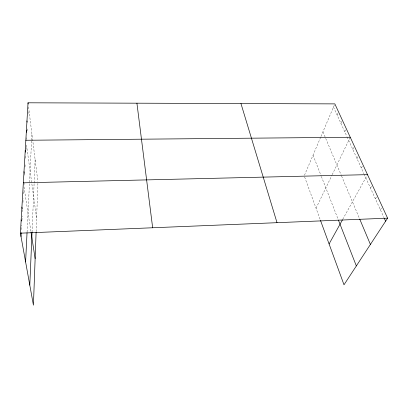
<?xml version="1.0" encoding="UTF-8"?>
<svg xmlns="http://www.w3.org/2000/svg" width="408" height="408" viewBox="0 0 408 408"><rect width="100%" height="100%" fill="white"/><g stroke="black" fill="none" stroke-linecap="round" stroke-linejoin="round"><path stroke-width="0.31" stroke-dasharray="2.04 1.53" d="M36.123 231.683L37.898 183.401M32.038 232.244L34.099 183.569M34.129 182.947L35.119 159.548M27.071 232.132L31.569 140.887M31.6 140.255L31.916 133.911M21.405 229.587L21.66 225.17M21.94 220.238L22.185 215.985M22.43 211.726L22.567 209.279M22.96 202.506L23.169 198.813M23.455 193.815L23.674 190.062M23.96 185.069L24.103 182.59M24.526 175.16L24.602 173.89M25 166.908L25.148 164.373M25.5 158.233L25.673 155.157M26 149.506L26.183 146.35M26.571 139.536L26.678 137.7M27.071 130.861L27.178 128.964M28.065 113.531L28.167 111.746M304.465 175.287L320.719 137.083M320.963 136.501L334.84 103.887M337.135 115.092L338.538 111.889M340.889 123.313L342.338 120.115M344.75 131.764L346.239 128.571M316.042 208.238L331.928 175.287M332.204 174.711L350.253 137.266M352.803 149.379L354.384 146.207M357 158.574L358.632 155.412M361.325 168.035L363.003 164.888M342.756 219.295L367.511 174.649M370.5 188.129L372.295 185.013M375.38 198.803L377.237 195.713M380.414 209.819L382.332 206.754M333.479 107.09L346.866 136.394M347.132 136.971L363.941 173.767M364.201 174.338L384.05 217.785M322.947 131.845L341.348 175.501M341.588 176.067L359.438 218.407M313.038 155.137L321.132 175.853M321.361 176.445L338.186 219.489M304.628 176.98L320.255 219.774M23.985 186.925L31.044 232.285M26.5 145.059L36.618 218.306M28.555 107.008L37.867 181.529"/><path stroke-width="0.61" d="M36.103 232.3L33.425 305.199L20.4 233.172L28.03 102.801L334.84 103.887L387.6 218.163L344 284.794L320.469 220.361M29.799 285.131L32.038 232.244M25.602 261.941L27.04 232.769M21.007 236.523L21.221 232.739M329.083 243.948L342.45 219.841M20.4 233.172L387.6 218.163M23.348 182.825L367.511 174.649M25.837 140.265L350.253 137.266M384.31 218.356L385.611 221.202M359.683 218.994L370.408 244.438M338.416 220.08L356.337 265.94M240.955 103.556L277.017 222.681M21.175 219.886L21.374 221.019M21.925 207.085L22.21 208.799M31.044 232.285L35.139 258.58M24.001 171.651L24.266 173.405M25.245 150.389L25.495 152.159M26.408 130.458L26.648 132.243M26.964 120.957L27.122 122.145M136.92 103.188L152.658 227.766M28.03 102.801L28.178 103.994"/></g></svg>
